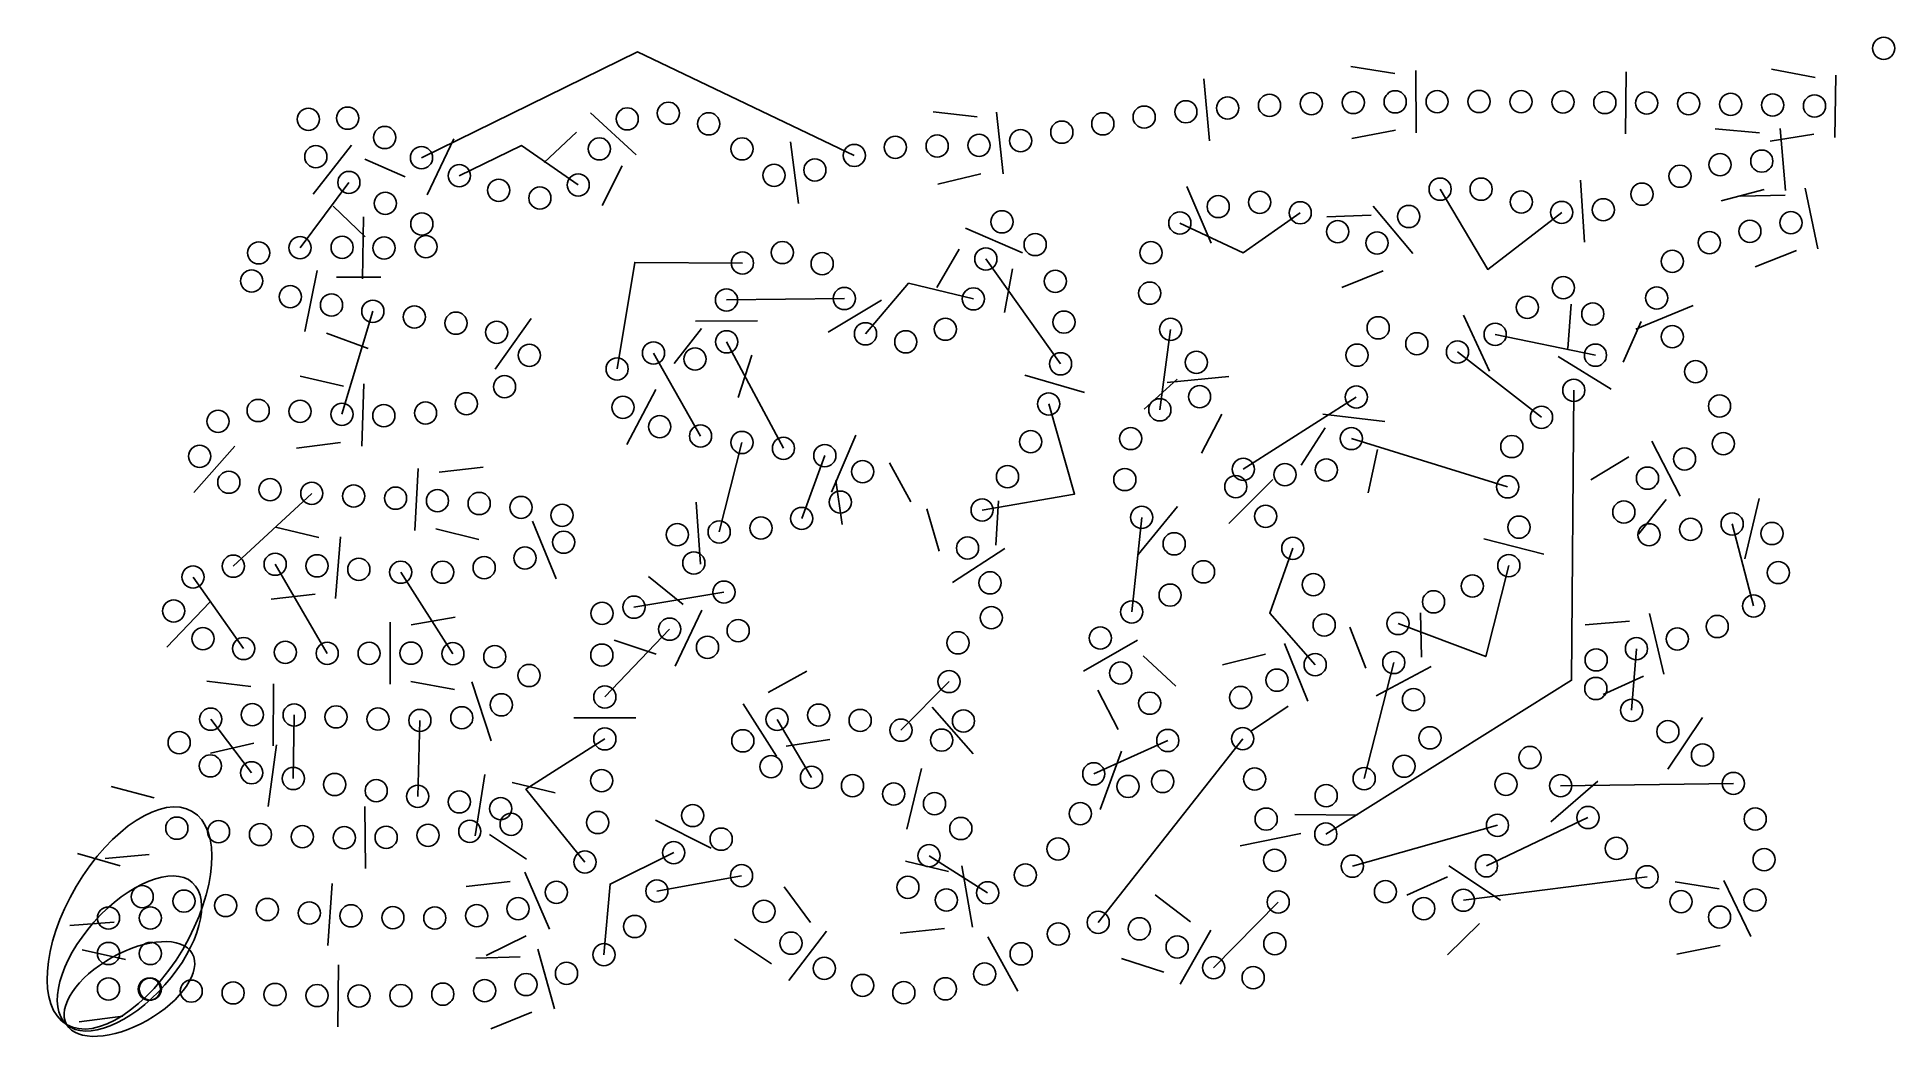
# Model space of a CAD drawing. Header units: inches. Extents: x -0.4 to 10.1, y -0.1 to 5.6.
import ezdxf

# ---------------------------------------------------------------- set-up
doc = ezdxf.new("R2010")
doc.units = ezdxf.units.IN
for name, color, linetype in [('Holes_Finish', 11, 'Continuous'), ('Holes_T29', 2, 'Continuous'), ('Holes_T30', 17, 'Continuous'), ('Holes_T31', 1, 'Continuous'), ('NormEvents_T29', 15, 'Continuous'), ('NormEvents_T30', 23, 'Continuous'), ('NormEvents_T31', 22, 'Continuous'), ('NumMarks_T29', 4, 'Continuous'), ('NumMarks_T30', 3, 'Continuous'), ('NumMarks_T31', 4, 'Continuous'), ('RampDownEvents_T29', 9, 'Continuous'), ('RampDownEvents_T30', 28, 'Continuous'), ('RampDownEvents_T31', 29, 'Continuous'), ('RampUpEvents_T29', 24, 'Continuous'), ('RampUpEvents_T30', 7, 'Continuous'), ('RampUpEvents_T31', 15, 'Continuous'), ('TrackPath_T29', 12, 'Continuous'), ('TrackPath_T30', 30, 'Continuous'), ('TrackPath_T31', 15, 'Continuous')]:
    doc.layers.add(name, color=color, linetype=linetype)

msp = doc.modelspace()

# ---------------------------------------------------------------- linework, layer by layer
at = {"layer": 'Holes_Finish'}
msp.add_circle((10, 5.5), 0.0625, dxfattribs=at)
at = {"layer": 'Holes_T29'}
for centre in [(6.54, 5.178), (6.776, 5.188), (7.012, 5.194), (7.248, 5.198), (7.484, 5.199), (7.72, 5.2), (7.957, 5.199), (8.193, 5.197), (8.429, 5.194), (8.665, 5.191), (8.901, 5.188), (9.138, 5.184), (9.374, 5.18), (9.61, 5.175), (1.126, 5.1), (1.347, 5.106), (2.922, 5.102), (3.154, 5.134), (3.381, 5.074), (5.601, 5.074), (5.834, 5.112), (6.069, 5.142), (6.304, 5.163), (1.556, 4.997), (5.138, 4.979), (5.37, 5.027), (1.168, 4.889), (1.763, 4.883), (2.765, 4.933), (3.569, 4.933), (4.201, 4.896), (4.432, 4.942), (4.668, 4.949), (4.904, 4.953), (1.976, 4.782), (3.749, 4.784), (3.979, 4.814), (1.354, 4.744), (2.198, 4.7), (2.43, 4.656), (2.646, 4.73), (1.559, 4.626), (1.765, 4.51), (0.846, 4.347), (1.079, 4.376), (1.316, 4.378), (1.552, 4.375), (1.788, 4.382), (0.806, 4.189), (1.024, 4.1), (1.256, 4.053), (1.489, 4.018), (1.723, 3.986), (1.957, 3.951), (2.187, 3.9), (2.371, 3.77), (2.016, 3.497), (2.231, 3.593), (0.617, 3.398), (0.843, 3.459), (1.079, 3.454), (1.315, 3.438), (1.551, 3.43), (1.786, 3.445), (0.513, 3.201), (0.678, 3.055), (0.91, 3.013), (1.145, 2.992), (1.381, 2.977), (1.617, 2.965), (1.853, 2.951), (2.088, 2.935), (2.324, 2.913), (2.555, 2.869), (2.564, 2.717), (0.703, 2.582), (0.939, 2.593), (1.175, 2.584), (1.41, 2.564), (2.116, 2.574), (2.346, 2.628), (0.476, 2.521), (1.646, 2.548), (1.882, 2.548), (0.367, 2.33), (0.532, 2.174), (0.761, 2.118), (0.996, 2.097), (1.232, 2.091), (1.468, 2.091), (1.704, 2.092), (1.94, 2.089), (2.176, 2.072), (2.369, 1.966), (0.576, 1.72), (0.81, 1.745), (1.046, 1.744), (1.282, 1.733), (1.518, 1.721), (1.99, 1.728), (2.213, 1.801), (1.754, 1.713), (0.398, 1.588), (0.574, 1.457), (0.806, 1.418), (1.041, 1.386), (1.274, 1.352), (1.508, 1.317), (1.742, 1.285), (1.976, 1.254), (2.209, 1.216), (0.385, 1.106), (2.268, 1.128), (0.62, 1.086), (0.856, 1.07), (1.092, 1.058), (1.328, 1.052), (1.564, 1.054), (1.8, 1.066), (2.035, 1.088), (0, 0.2), (0.236, 0.2)]:
    msp.add_circle(centre, 0.0625, dxfattribs=at)
at = {"layer": 'Holes_T30'}
for centre in [(9.313, 4.864), (8.852, 4.779), (9.078, 4.844), (7.501, 4.706), (7.732, 4.706), (8.638, 4.678), (6.251, 4.608), (6.485, 4.632), (6.713, 4.573), (7.324, 4.552), (7.958, 4.634), (8.186, 4.575), (8.42, 4.59), (5.033, 4.522), (6.035, 4.515), (6.924, 4.467), (3.796, 4.349), (5.22, 4.394), (5.872, 4.348), (7.146, 4.403), (3.571, 4.29), (4.02, 4.286), (4.942, 4.313), (5.333, 4.187), (3.481, 4.082), (4.145, 4.09), (4.872, 4.088), (5.865, 4.12), (4.714, 3.917), (5.382, 3.957), (5.983, 3.916), (3.482, 3.846), (4.264, 3.891), (4.491, 3.846), (3.07, 3.783), (3.304, 3.749), (5.363, 3.722), (6.128, 3.73), (2.865, 3.693), (5.296, 3.496), (6.146, 3.537), (2.898, 3.477), (5.922, 3.463), (3.105, 3.368), (3.335, 3.315), (5.758, 3.301), (3.568, 3.279), (3.802, 3.246), (4.035, 3.205), (5.195, 3.283), (4.248, 3.115), (5.064, 3.086), (5.725, 3.07), (4.122, 2.943), (4.921, 2.898), (3.44, 2.775), (3.675, 2.797), (3.905, 2.851), (5.82, 2.857), (3.204, 2.76), (4.839, 2.684), (6.003, 2.708), (3.297, 2.6), (4.966, 2.488), (6.168, 2.55), (2.96, 2.351), (3.467, 2.436), (5.98, 2.419), (2.78, 2.316), (4.973, 2.292), (5.764, 2.324), (3.161, 2.227), (3.547, 2.219), (4.785, 2.15), (5.587, 2.177), (2.779, 2.081), (3.374, 2.125), (4.735, 1.932), (5.701, 1.98), (2.796, 1.845), (3.766, 1.719), (4, 1.743), (5.865, 1.81), (4.234, 1.713), (4.464, 1.658), (4.816, 1.71), (2.796, 1.609), (3.573, 1.598), (4.693, 1.602), (5.967, 1.6), (3.732, 1.453), (5.55, 1.412), (2.778, 1.374), (3.96, 1.392), (4.191, 1.345), (4.423, 1.299), (5.743, 1.341), (5.938, 1.369), (4.653, 1.244), (2.756, 1.138), (4.801, 1.104), (5.474, 1.188), (5.349, 0.989), (2.684, 0.915), (4.622, 0.951), (5.165, 0.842), (0.19, 0.72), (0.425, 0.695), (0.66, 0.67), (2.523, 0.745), (4.503, 0.773), (4.72, 0.701), (4.952, 0.742), (0.895, 0.648), (1.131, 0.628), (1.366, 0.612), (1.602, 0.602), (1.838, 0.6), (2.074, 0.613), (2.307, 0.652), (0, 0.4), (0.236, 0.4)]:
    msp.add_circle(centre, 0.0625, dxfattribs=at)
at = {"layer": 'Holes_T31'}
for centre in [(9.246, 4.469), (9.477, 4.517), (9.018, 4.405), (8.809, 4.299), (8.195, 4.151), (7.992, 4.04), (8.721, 4.093), (7.152, 3.925), (8.361, 4.003), (7.37, 3.835), (7.811, 3.888), (8.809, 3.875), (7.033, 3.771), (7.599, 3.789), (8.376, 3.771), (8.94, 3.678), (7.029, 3.535), (8.254, 3.573), (8.072, 3.421), (9.075, 3.484), (7.001, 3.301), (7.905, 3.256), (8.878, 3.186), (9.096, 3.272), (6.392, 3.128), (6.627, 3.098), (6.86, 3.124), (8.669, 3.078), (6.35, 3.03), (7.881, 3.029), (8.536, 2.887), (6.518, 2.863), (7.945, 2.802), (8.912, 2.79), (9.146, 2.82), (9.37, 2.766), (6.671, 2.683), (8.678, 2.759), (7.888, 2.585), (6.787, 2.478), (7.683, 2.47), (9.406, 2.546), (7.464, 2.381), (9.267, 2.358), (6.848, 2.251), (7.264, 2.259), (9.062, 2.242), (8.837, 2.172), (7.24, 2.039), (8.38, 2.054), (8.607, 2.117), (6.582, 1.94), (6.797, 2.027), (6.377, 1.842), (7.351, 1.83), (8.378, 1.893), (8.58, 1.77), (7.444, 1.615), (8.784, 1.65), (6.389, 1.61), (8.979, 1.518), (7.298, 1.455), (8.007, 1.504), (6.456, 1.383), (7.073, 1.385), (7.872, 1.353), (8.18, 1.345), (9.153, 1.358), (6.859, 1.289), (3.291, 1.177), (6.521, 1.157), (7.824, 1.122), (8.334, 1.166), (9.276, 1.158), (3.451, 1.044), (6.857, 1.073), (8.494, 0.992), (3.184, 0.968), (6.569, 0.925), (7.007, 0.892), (7.762, 0.894), (9.326, 0.929), (3.566, 0.838), (8.667, 0.832), (3.089, 0.752), (6.589, 0.69), (7.193, 0.748), (7.632, 0.7), (8.858, 0.692), (9.275, 0.701), (0, 0.6), (0.236, 0.6), (3.692, 0.638), (5.575, 0.575), (7.409, 0.653), (9.075, 0.605), (2.964, 0.552), (5.35, 0.51), (5.807, 0.539), (2.791, 0.393), (3.845, 0.458), (5.141, 0.398), (6.02, 0.437), (6.57, 0.455), (2.58, 0.288), (4.032, 0.316), (4.935, 0.284), (6.225, 0.32), (6.448, 0.264), (0.23, 0.199), (0.466, 0.188), (0.702, 0.178), (0.938, 0.169), (1.175, 0.163), (1.411, 0.16), (1.647, 0.163), (1.883, 0.171), (2.119, 0.19), (2.352, 0.225), (4.248, 0.22), (4.48, 0.179), (4.714, 0.201)]:
    msp.add_circle(centre, 0.0625, dxfattribs=at)
at = {"layer": 'NormEvents_T29'}
for points in [[(1.763, 4.883), (2.979, 5.48), (4.201, 4.896)], [(1.079, 4.376), (1.354, 4.744)], [(1.232, 2.091), (0.939, 2.593)], [(1.94, 2.089), (1.646, 2.548)], [(0.806, 1.418), (0.576, 1.72)], [(1.041, 1.386), (1.046, 1.744)], [(1.742, 1.285), (1.754, 1.713)]]:
    msp.add_lwpolyline(points, dxfattribs=at)
at = {"layer": 'NormEvents_T30'}
for points in [[(7.501, 4.706), (7.769, 4.254), (8.186, 4.575)], [(6.035, 4.515), (6.391, 4.348), (6.713, 4.573)], [(3.481, 4.082), (4.145, 4.09)], [(5.922, 3.463), (5.983, 3.916)], [(3.905, 2.851), (4.035, 3.205)], [(5.764, 2.324), (5.82, 2.857)], [(2.796, 1.845), (3.161, 2.227)], [(4.735, 1.932), (4.464, 1.658)], [(3.766, 1.719), (3.96, 1.392)], [(2.684, 0.915), (2.351, 1.325), (2.796, 1.609)], [(5.55, 1.412), (5.967, 1.6)], [(4.622, 0.951), (4.952, 0.742)]]:
    msp.add_lwpolyline(points, dxfattribs=at)
at = {"layer": 'NormEvents_T31'}
for points in [[(7.811, 3.888), (8.376, 3.771)], [(6.392, 3.128), (7.029, 3.535)], [(9.267, 2.358), (9.146, 2.82)], [(6.797, 2.027), (6.541, 2.318), (6.671, 2.683)], [(8.58, 1.77), (8.607, 2.117)], [(5.575, 0.575), (6.389, 1.61)], [(8.18, 1.345), (9.153, 1.358)], [(2.791, 0.393), (2.825, 0.791), (3.184, 0.968)], [(3.089, 0.752), (3.566, 0.838)], [(6.225, 0.32), (6.589, 0.69)]]:
    msp.add_lwpolyline(points, dxfattribs=at)
at = {"layer": 'NumMarks_T29'}
for points in [[(7.367, 5.024), (7.365, 5.374)], [(8.545, 5.018), (8.549, 5.368)], [(9.725, 4.998), (9.731, 5.348)], [(6.202, 4.978), (6.17, 5.327)], [(2.972, 4.899), (2.715, 5.137)], [(5.04, 4.792), (5.002, 5.14)], [(1.369, 4.954), (1.153, 4.678)], [(1.795, 4.674), (1.945, 4.99)], [(3.887, 4.625), (3.841, 4.972)], [(1.431, 4.201), (1.436, 4.551)], [(1.175, 4.248), (1.105, 3.905)], [(2.38, 3.978), (2.178, 3.692)], [(1.427, 3.259), (1.438, 3.609)], [(0.711, 3.259), (0.48, 2.997)], [(1.745, 3.133), (1.725, 2.783)], [(2.521, 2.51), (2.389, 2.835)], [(1.278, 2.4), (1.307, 2.748)], [(0.57, 2.379), (0.329, 2.125)], [(1.586, 2.267), (1.587, 1.917)], [(0.928, 1.569), (0.929, 1.919)], [(2.156, 1.598), (2.047, 1.931)], [(0.947, 1.575), (0.9, 1.229)], [(2.12, 1.408), (2.065, 1.062)], [(1.448, 0.878), (1.444, 1.228)]]:
    msp.add_lwpolyline(points, dxfattribs=at)
at = {"layer": 'NumMarks_T30'}
for points in [[(9.446, 4.699), (9.417, 5.048)], [(6.212, 4.401), (6.074, 4.722)], [(8.314, 4.408), (8.292, 4.757)], [(7.348, 4.343), (7.123, 4.611)], [(5.148, 4.347), (4.827, 4.487)], [(4.054, 3.901), (4.354, 4.08)], [(3.656, 3.965), (3.306, 3.963)], [(3.083, 3.577), (2.919, 3.268)], [(5.162, 3.659), (5.498, 3.56)], [(6.311, 3.65), (5.963, 3.617)], [(4.21, 3.321), (4.073, 2.999)], [(3.334, 2.593), (3.31, 2.942)], [(6.022, 2.918), (5.801, 2.647)], [(4.755, 2.49), (5.049, 2.681)], [(3.192, 2.018), (3.343, 2.334)], [(5.796, 2.166), (5.492, 1.991)], [(3.576, 1.807), (3.762, 1.511)], [(4.639, 1.787), (4.87, 1.524)], [(2.971, 1.727), (2.621, 1.727)], [(5.586, 1.212), (5.707, 1.54)], [(4.497, 1.101), (4.579, 1.442)], [(2.484, 0.537), (2.346, 0.859)], [(4.866, 0.549), (4.806, 0.894)], [(1.236, 0.445), (1.26, 0.794)]]:
    msp.add_lwpolyline(points, dxfattribs=at)
at = {"layer": 'NumMarks_T31'}
for points in [[(9.628, 4.369), (9.558, 4.712)], [(7.779, 3.68), (7.632, 3.997)], [(8.927, 4.05), (8.603, 3.918)], [(8.166, 3.764), (8.464, 3.579)], [(7.189, 3.397), (6.841, 3.439)], [(8.854, 2.976), (8.693, 3.287)], [(6.558, 3.071), (6.311, 2.822)], [(9.299, 2.963), (9.217, 2.623)], [(7.747, 2.737), (8.086, 2.649)], [(8.762, 1.974), (8.681, 2.315)], [(6.755, 1.821), (6.624, 2.146)], [(7.141, 1.852), (7.45, 2.016)], [(8.979, 1.729), (8.783, 1.439)], [(8.125, 1.141), (8.39, 1.37)], [(3.394, 0.993), (3.082, 1.152)], [(6.683, 1.183), (7.033, 1.179)], [(6.717, 1.076), (6.374, 1.006)], [(7.842, 0.7), (7.551, 0.894)], [(9.251, 0.496), (9.099, 0.811)], [(3.833, 0.248), (4.044, 0.526)], [(6.036, 0.227), (6.209, 0.531)], [(2.512, 0.088), (2.419, 0.425)], [(5.123, 0.188), (4.953, 0.494)], [(1.291, -0.013), (1.295, 0.337)]]:
    msp.add_lwpolyline(points, dxfattribs=at)
at = {"layer": 'RampDownEvents_T29'}
for points in [[(2.646, 4.73), (2.326, 4.952), (1.976, 4.782)], [(1.489, 4.018), (1.315, 3.438)], [(0.476, 2.521), (0.761, 2.118)]]:
    msp.add_lwpolyline(points, dxfattribs=at)
at = {"layer": 'RampDownEvents_T30'}
for points in [[(5.363, 3.722), (4.942, 4.313)], [(4.872, 4.088), (4.507, 4.176), (4.264, 3.891)], [(3.07, 3.783), (3.335, 3.315)], [(3.482, 3.846), (3.802, 3.246)]]:
    msp.add_lwpolyline(points, dxfattribs=at)
at = {"layer": 'RampDownEvents_T31'}
for points in [[(6.857, 1.073), (8.242, 1.939), (8.254, 3.573)], [(7.264, 2.259), (7.758, 2.073), (7.888, 2.585)], [(7.073, 1.385), (7.24, 2.039)]]:
    msp.add_lwpolyline(points, dxfattribs=at)
at = {"layer": 'RampUpEvents_T29'}
msp.add_lwpolyline([(0.703, 2.582), (1.145, 2.992)], dxfattribs=at)
at = {"layer": 'RampUpEvents_T30'}
for points in [[(2.865, 3.693), (2.964, 4.293), (3.571, 4.29)], [(5.296, 3.496), (5.442, 2.988), (4.921, 2.898)], [(3.44, 2.775), (3.568, 3.279)], [(2.96, 2.351), (3.467, 2.436)]]:
    msp.add_lwpolyline(points, dxfattribs=at)
at = {"layer": 'RampUpEvents_T31'}
for points in [[(7.599, 3.789), (8.072, 3.421)], [(7.001, 3.301), (7.881, 3.029)], [(7.762, 0.894), (8.334, 1.166)], [(7.007, 0.892), (7.824, 1.122)], [(7.632, 0.7), (8.667, 0.832)]]:
    msp.add_lwpolyline(points, dxfattribs=at)
at = {"layer": 'TrackPath_T29'}
for points in [[(7.246, 5.358), (6.999, 5.398)], [(9.613, 5.335), (9.367, 5.383)], [(4.894, 5.113), (4.645, 5.141)], [(2.636, 5.028), (2.455, 4.856)], [(7.25, 5.038), (7.004, 4.991)], [(9.607, 5.015), (9.36, 4.976)], [(1.443, 4.876), (1.672, 4.775)], [(2.893, 4.837), (2.781, 4.614)], [(4.914, 4.793), (4.671, 4.735)], [(1.265, 4.611), (1.445, 4.437)], [(1.284, 4.21), (1.534, 4.21)], [(1.228, 3.895), (1.462, 3.809)], [(1.323, 3.597), (1.079, 3.653)], [(1.307, 3.278), (1.059, 3.247)], [(1.863, 3.111), (2.111, 3.139)], [(1.184, 2.744), (0.941, 2.802)], [(1.843, 2.792), (2.086, 2.733)], [(1.165, 2.424), (0.916, 2.396)], [(1.705, 2.252), (1.952, 2.294)], [(0.802, 1.904), (0.554, 1.935)], [(1.703, 1.932), (1.949, 1.887)], [(0.818, 1.585), (0.575, 1.529)], [(2.273, 1.363), (2.516, 1.306)], [(0.257, 1.277), (0.015, 1.341)], [(2.146, 1.07), (2.355, 0.932)], [(0.23, 0.958), (-0.019, 0.935)]]:
    msp.add_lwpolyline(points, dxfattribs=at)
msp.add_ellipse((0.118, 0.2), major_axis=(0.354, 0.2), ratio=0.5, dxfattribs=at)
at = {"layer": 'TrackPath_T30'}
for points in [[(9.3, 5.023), (9.051, 5.046)], [(9.327, 4.704), (9.085, 4.641)], [(7.113, 4.559), (6.863, 4.55)], [(4.792, 4.368), (4.666, 4.152)], [(5.092, 4.257), (5.047, 4.011)], [(7.18, 4.246), (6.948, 4.152)], [(3.34, 3.921), (3.187, 3.724)], [(3.623, 3.771), (3.546, 3.533)], [(6.019, 3.635), (5.834, 3.467)], [(6.272, 3.439), (6.156, 3.218)], [(4.4, 3.165), (4.519, 2.945)], [(4.097, 3.064), (4.133, 2.817)], [(4.998, 2.701), (5.014, 2.95)], [(4.679, 2.666), (4.61, 2.906)], [(3.238, 2.367), (3.042, 2.523)], [(3.085, 2.086), (2.848, 2.166)], [(3.715, 1.871), (3.934, 1.991)], [(5.829, 2.076), (6.012, 1.906)], [(5.573, 1.883), (5.687, 1.661)], [(3.817, 1.568), (4.064, 1.605)], [(0.066, 0.894), (-0.174, 0.963)], [(4.732, 0.861), (4.489, 0.921)], [(2.262, 0.806), (2.014, 0.778)], [(0.032, 0.576), (-0.217, 0.558)], [(4.709, 0.541), (4.46, 0.515)], [(2.352, 0.499), (2.128, 0.388)]]:
    msp.add_lwpolyline(points, dxfattribs=at)
msp.add_ellipse((0.118, 0.4), major_axis=(0.354, 0.4), ratio=0.5, dxfattribs=at)
at = {"layer": 'TrackPath_T31'}
for points in [[(9.445, 4.673), (9.195, 4.667)], [(9.509, 4.36), (9.276, 4.268)], [(8.221, 3.809), (8.239, 4.059)], [(8.532, 3.732), (8.633, 3.96)], [(6.853, 3.362), (6.719, 3.151)], [(7.149, 3.24), (7.096, 2.996)], [(8.564, 3.198), (8.35, 3.069)], [(8.775, 2.957), (8.618, 2.762)], [(7.397, 2.07), (7.391, 2.32)], [(7.083, 2.007), (6.992, 2.239)], [(8.567, 2.272), (8.318, 2.252)], [(6.518, 2.086), (6.275, 2.027)], [(8.647, 1.962), (8.419, 1.859)], [(6.646, 1.793), (6.438, 1.655)], [(3.955, 0.575), (3.806, 0.775)], [(7.542, 0.832), (7.314, 0.729)], [(9.072, 0.765), (8.825, 0.803)], [(6.094, 0.579), (5.896, 0.731)], [(7.722, 0.568), (7.543, 0.393)], [(0.096, 0.366), (-0.148, 0.42)], [(3.735, 0.342), (3.526, 0.48)], [(9.079, 0.445), (8.834, 0.396)], [(2.319, 0.382), (2.069, 0.373)], [(5.945, 0.295), (5.707, 0.371)], [(0.081, 0.046), (-0.166, 0.014)], [(2.385, 0.069), (2.154, -0.025)]]:
    msp.add_lwpolyline(points, dxfattribs=at)
msp.add_ellipse((0.118, 0.6), major_axis=(0.354, 0.6), ratio=0.5, dxfattribs=at)

doc.saveas('drawing.dxf')
